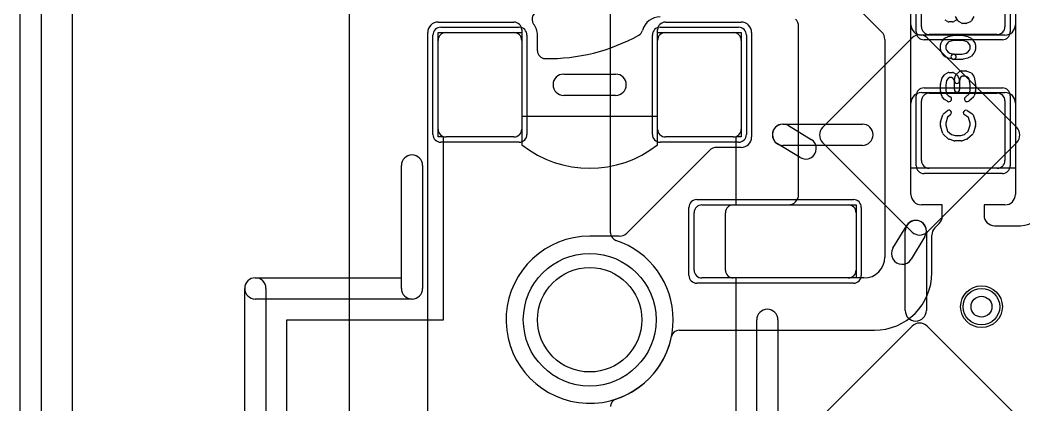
# Model space of a CAD drawing. Extents: x -3.2 to 23.2, y -0.5 to 25.
# Drawn here: x -3.15 to 6.46, y 5.88 to 9.57 of the extents above; entities that cross this region are included whole.
import ezdxf

# ---------------------------------------------------------------- set-up
doc = ezdxf.new("R2010")
doc.units = 0
for name, color, linetype in [('Hole', 1, 'CONTINUOUS'), ('L1', 3, 'CONTINUOUS'), ('L4', 3, 'CONTINUOUS'), ('MetalMask-A', 176, 'CONTINUOUS'), ('Outline', 7, 'CONTINUOUS'), ('PartsArea-A', 111, 'CONTINUOUS'), ('PartsArea-B', 111, 'CONTINUOUS'), ('PartsSilk-A', 221, 'CONTINUOUS'), ('PartsSilk-B', 221, 'CONTINUOUS'), ('Resist-A', 2, 'CONTINUOUS'), ('Resist-B', 2, 'CONTINUOUS'), ('Silk-A', 140, 'CONTINUOUS'), ('Silk-B', 140, 'CONTINUOUS')]:
    doc.layers.add(name, color=color, linetype=linetype)

msp = doc.modelspace()

# ---------------------------------------------------------------- linework, layer by layer
at = {"layer": 'Hole'}
for centre, radius in [((2.3, 6.7), 0.5), ((6.05, 6.825), 0.1)]:
    msp.add_circle(centre, radius, dxfattribs=at)
at = {"layer": 'L1'}
for p, q in [((5.375, 9.525), (5.375, 10.4)), ((6.375, 10.4), (6.375, 9.525)), ((4.22929, 10.32071), (5.09571, 9.45429)), ((5.475, 9.505), (5.475, 10.075)), ((6.275, 10.075), (6.275, 9.505)), ((0.85, 9.55), (1.575, 9.55)), ((3.025, 9.55), (3.75, 9.55)), ((0.75, 0.95), (0.75, 9.45)), ((0.925, 9.45), (1.575, 9.45)), ((1.65, 9.475), (1.65, 8.37539)), ((2.95, 8.37538), (2.95, 9.475)), ((3.025, 9.45), (3.675, 9.45)), ((3.85, 9.45), (3.85, 8.45)), ((4.3, 7.9), (4.3, 9.50858)), ((6.275, 9.425), (5.475, 9.425)), ((6.2, 9.43), (5.55, 9.43)), ((0.85, 8.525), (0.85, 9.375)), ((1.65, 9.375), (1.65, 8.525)), ((2.95, 8.525), (2.95, 9.375)), ((3.75, 9.375), (3.75, 8.525)), ((5.125, 9.38358), (5.125, 7.3)), ((5.475, 8.875), (6.275, 8.875)), ((5.55, 8.87), (6.2, 8.87)), ((5.375, 7.9), (5.375, 8.775)), ((5.475, 8.225), (5.475, 8.795)), ((6.275, 8.795), (6.275, 8.225)), ((6.375, 8.775), (6.375, 7.9)), ((1.575, 8.45), (0.925, 8.45)), ((3.675, 8.45), (3.025, 8.45)), ((3.44571, 8.32071), (2.65433, 7.52933)), ((3.75, 8.35), (3.51642, 8.35)), ((6.2, 8.15), (5.55, 8.15)), ((3.375, 7.8), (4.775, 7.8)), ((3.67497, 7.8), (4.2, 7.8)), ((5.675, 7.8), (5.475, 7.8)), ((5.675, 7.69142), (5.675, 7.8)), ((6.275, 7.8), (6.075, 7.8)), ((6.075, 7.8), (6.075, 7.7)), ((3.3, 7.175), (3.3, 7.725)), ((3.6, 7.17497), (3.6, 7.72503)), ((4.85, 7.725), (4.85, 7.175)), ((5.60429, 7.57929), (5.64571, 7.62071)), ((6.175, 7.6), (6.425, 7.6)), ((2.58362, 7.50004), (2.29999, 7.50004)), ((5.575, 7.15), (5.575, 7.50858)), ((4.775, 7.1), (3.375, 7.1)), ((4.925, 7.1), (3.67497, 7.1)), ((3.15734, 6.6), (5.025, 6.6))]:
    msp.add_line(p, q, dxfattribs=at)
msp.add_circle((6.05, 6.825), 0.2, dxfattribs=at)
for centre, radius, start, end in [((0.85, 9.45), 0.1, 90, 180), ((1.575, 9.475), 0.075, 0, 90), ((3.025, 9.475), 0.075, 90, 180), ((3.75, 9.45), 0.1, 0, 90), ((4.2, 9.50858), 0.1, 0, 45), ((5.475, 9.525), 0.1, 180, -90), ((6.275, 9.525), 0.1, -90, 0), ((0.925, 9.375), 0.075, 90, 180), ((1.575, 9.375), 0.075, 0, 90), ((3.025, 9.375), 0.075, 90, 180), ((3.675, 9.375), 0.075, 0, 90), ((5.025, 9.38358), 0.1, 0, 45), ((5.55, 9.505), 0.075, 180, -90), ((6.2, 9.505), 0.075, -90, 0), ((5.475, 8.775), 0.1, 90, 180), ((5.55, 8.795), 0.075, 90, 180), ((6.2, 8.795), 0.075, 0, 90), ((6.275, 8.775), 0.1, 0, 90), ((0.925, 8.525), 0.075, 180, -90), ((1.575, 8.525), 0.075, -90, 0), ((3.025, 8.525), 0.075, 180, -90), ((3.675, 8.525), 0.075, -90, 0), ((2.30001, 9.20002), 1.05001, -128.246749, -51.754446), ((3.75, 8.45), 0.1, -90, 0), ((3.51642, 8.25), 0.1, 90, 135), ((5.55, 8.225), 0.075, 180, -90), ((6.2, 8.225), 0.075, -90, 0), ((4.2, 7.9), 0.1, -90, 0), ((5.475, 7.9), 0.1, 180, -90), ((6.275, 7.9), 0.1, -90, 0), ((3.375, 7.725), 0.075, 90, 180), ((3.67497, 7.72503), 0.07497, 90, 180), ((4.775, 7.725), 0.075, 0, 90), ((6.425, 7.8), 0.2, -90, 0), ((5.575, 7.69142), 0.1, -45, 0), ((6.175, 7.7), 0.1, 180, -90), ((2.29999, 6.69999), 0.80005, 90, -11.534091), ((2.58362, 7.60004), 0.1, -90, -45), ((5.675, 7.50858), 0.1, 135, 180), ((4.925, 7.3), 0.2, -90, 0), ((3.375, 7.175), 0.075, 180, -90), ((3.67497, 7.17497), 0.07497, 180, -90), ((4.775, 7.175), 0.075, -90, 0), ((5.025, 7.15), 0.55, -90, 0), ((3.15734, 6.52503), 0.07497, 90, 168.466755)]:
    msp.add_arc(centre, radius, start, end, dxfattribs=at)
at = {"layer": 'L4'}
for p, q in [((2.5, 7.53068), (2.5, 9.7897)), ((5.38763, 9.3985), (4.52904, 8.53991)), ((6.38762, 8.53991), (5.52903, 9.3985)), ((4.52904, 8.39849), (5.38762, 7.53991)), ((5.52904, 7.53991), (6.38762, 8.39849)), ((5.38763, 6.6385), (4.52904, 5.77991)), ((6.38762, 5.77991), (5.52903, 6.6385))]:
    msp.add_line(p, q, dxfattribs=at)
msp.add_circle((6.05, 6.825), 0.2, dxfattribs=at)
for centre, radius, start, end in [((5.45833, 9.3278), 0.09998, 45, 135), ((4.59975, 8.4692), 0.1, 135, -135), ((6.31691, 8.4692), 0.1, -45, 45), ((2.57497, 7.53068), 0.07497, 180, -108.316524), ((5.45833, 7.61062), 0.1, -135, -45), ((2.3, 6.7), 0.80004, -71.684628, 71.684628), ((5.45833, 6.5678), 0.09998, 45, 135), ((2.57497, 5.86932), 0.07497, 108.316524, 180)]:
    msp.add_arc(centre, radius, start, end, dxfattribs=at)
at = {"layer": 'MetalMask-A'}
for p, q in [((5.475, 9.505), (5.475, 10.075)), ((6.275, 10.075), (6.275, 9.505)), ((0.925, 9.45), (1.575, 9.45)), ((3.025, 9.45), (3.675, 9.45)), ((6.2, 9.43), (5.55, 9.43)), ((0.85, 8.525), (0.85, 9.375)), ((1.65, 9.375), (1.65, 8.525)), ((2.95, 8.525), (2.95, 9.375)), ((3.75, 9.375), (3.75, 8.525)), ((5.55, 8.87), (6.2, 8.87)), ((5.475, 8.225), (5.475, 8.795)), ((6.275, 8.795), (6.275, 8.225)), ((1.575, 8.45), (0.925, 8.45)), ((3.675, 8.45), (3.025, 8.45)), ((6.2, 8.15), (5.55, 8.15)), ((3.375, 7.8), (4.775, 7.8)), ((3.3, 7.175), (3.3, 7.725)), ((4.85, 7.725), (4.85, 7.175)), ((4.775, 7.1), (3.375, 7.1))]:
    msp.add_line(p, q, dxfattribs=at)
for centre, start, end in [((0.925, 9.375), 90, 180), ((1.575, 9.375), 0, 90), ((3.025, 9.375), 90, 180), ((3.675, 9.375), 0, 90), ((5.55, 9.505), 180, -90), ((6.2, 9.505), -90, 0), ((5.55, 8.795), 90, 180), ((6.2, 8.795), 0, 90), ((0.925, 8.525), 180, -90), ((1.575, 8.525), -90, 0), ((3.025, 8.525), 180, -90), ((3.675, 8.525), -90, 0), ((5.55, 8.225), 180, -90), ((6.2, 8.225), -90, 0), ((3.375, 7.725), 90, 180), ((4.775, 7.725), 0, 90), ((3.375, 7.175), 180, -90), ((4.775, 7.175), -90, 0)]:
    msp.add_arc(centre, 0.075, start, end, dxfattribs=at)
at = {"layer": 'Outline'}
msp.add_line((0, 1), (0, 20), dxfattribs=at)
at = {"layer": 'PartsArea-A'}
for p, q in [((5.375, 8.15), (5.375, 10.15)), ((6.375, 10.15), (6.375, 8.15)), ((0.85, 8.45), (0.85, 9.45)), ((0.85, 9.45), (1.65, 9.45)), ((1.65, 9.45), (1.65, 8.65)), ((2.95, 8.65), (2.95, 9.45)), ((2.95, 9.45), (3.75, 9.45)), ((3.75, 9.45), (3.75, 8.45)), ((1.65, 8.65), (2.95, 8.65)), ((0.9, 8.45), (0.85, 8.45)), ((0.9, 6.7), (0.9, 8.45)), ((3.75, 8.45), (3.7, 8.45)), ((3.7, 8.45), (3.7, 7.8)), ((6.375, 8.15), (5.375, 8.15)), ((3.7, 7.8), (4.85, 7.8)), ((4.85, 7.8), (4.85, 7.1)), ((4.85, 7.1), (3.7, 7.1)), ((3.7, 7.1), (3.7, 4.8)), ((-0.6, 6.7), (0.9, 6.7)), ((-0.6, 3.7), (-0.6, 6.7))]:
    msp.add_line(p, q, dxfattribs=at)
at = {"layer": 'PartsArea-B'}
msp.add_line((-2.65, 0.2), (-2.65, 23.8), dxfattribs=at)
at = {"layer": 'PartsSilk-A'}
for p, q in [((5.72471, 9.55519), (5.70249, 9.56908)), ((5.7713, 9.55139), (5.73796, 9.55139)), ((5.80677, 9.56908), (5.78455, 9.55519)), ((5.82366, 9.56399), (5.80144, 9.60288)), ((5.85434, 9.5413), (5.83212, 9.55519)), ((5.90093, 9.5375), (5.86759, 9.5375)), ((5.94388, 9.55331), (5.91055, 9.53942)), ((5.97819, 9.60288), (5.95597, 9.56399)), ((5.7319, 9.41175), (5.77635, 9.42286)), ((5.78241, 9.42361), (5.86759, 9.42361)), ((5.87365, 9.42286), (5.9181, 9.41175)), ((5.65741, 9.2875), (5.65741, 9.33194)), ((5.6607, 9.34434), (5.67181, 9.36379)), ((5.67483, 9.368), (5.69705, 9.393)), ((5.70456, 9.39875), (5.72678, 9.40986)), ((5.71394, 9.33673), (5.70741, 9.3253)), ((5.70741, 9.3253), (5.70741, 9.2934)), ((5.73123, 9.35618), (5.71394, 9.33673)), ((5.74669, 9.36391), (5.73123, 9.35618)), ((5.78549, 9.37361), (5.74669, 9.36391)), ((5.86451, 9.37361), (5.78549, 9.37361)), ((5.90331, 9.36391), (5.86451, 9.37361)), ((5.91877, 9.35618), (5.90331, 9.36391)), ((5.93606, 9.33673), (5.91877, 9.35618)), ((5.92322, 9.40986), (5.94544, 9.39875)), ((5.94259, 9.3253), (5.93606, 9.33673)), ((5.94259, 9.2934), (5.94259, 9.3253)), ((5.95295, 9.393), (5.97517, 9.368)), ((5.97819, 9.36379), (5.9893, 9.34434)), ((5.99259, 9.33194), (5.99259, 9.2875)), ((5.67116, 9.2541), (5.66005, 9.27632)), ((5.69705, 9.22367), (5.67483, 9.24867)), ((5.70741, 9.2934), (5.7144, 9.27942)), ((5.7144, 9.27942), (5.73123, 9.26049)), ((5.73123, 9.26049), (5.74669, 9.25276)), ((5.74669, 9.25276), (5.78847, 9.24231)), ((5.78241, 9.24306), (5.86451, 9.24306)), ((5.86451, 9.24306), (5.90331, 9.25276)), ((5.90331, 9.25276), (5.91877, 9.26049)), ((5.91877, 9.26049), (5.9356, 9.27942)), ((5.9356, 9.27942), (5.94259, 9.2934)), ((5.97517, 9.24867), (5.95295, 9.22367)), ((5.98995, 9.27632), (5.97884, 9.2541)), ((5.72678, 9.20681), (5.70456, 9.21792)), ((5.77635, 9.19381), (5.7319, 9.20492)), ((5.86759, 9.19306), (5.78241, 9.19306)), ((5.9181, 9.20492), (5.87365, 9.19381)), ((5.94544, 9.21792), (5.92322, 9.20681)), ((2.0516, 9.0516), (2.5484, 9.0516)), ((5.674, 9.01701), (5.69622, 9.04479)), ((5.70249, 9.05037), (5.72471, 9.06426)), ((5.73796, 9.06806), (5.7713, 9.06806)), ((5.78455, 9.06426), (5.80677, 9.05037)), ((5.79113, 8.99188), (5.79854, 9.03355)), ((5.80715, 9.04838), (5.84048, 9.07615)), ((5.8112, 9.04685), (5.82231, 9.03574)), ((5.86553, 9.03194), (5.84617, 9.01581)), ((5.85648, 9.08194), (5.90093, 9.08194)), ((5.89593, 9.03194), (5.86553, 9.03194)), ((5.91937, 9.02218), (5.89593, 9.03194)), ((5.91054, 9.08002), (5.94387, 9.06614)), ((5.95295, 9.05967), (5.97517, 9.03467)), ((5.65741, 8.89306), (5.65741, 8.94861)), ((5.65795, 8.95376), (5.66906, 9.00654)), ((5.71676, 8.99042), (5.70741, 8.94601)), ((5.70741, 8.94601), (5.70741, 8.89634)), ((5.7326, 9.01023), (5.71676, 8.99042)), ((5.74513, 9.01806), (5.7326, 9.01023)), ((5.76413, 9.01806), (5.74513, 9.01806)), ((5.77785, 9.00948), (5.76413, 9.01806)), ((5.78303, 9.0043), (5.77785, 9.00948)), ((5.79074, 8.9831), (5.78303, 9.0043)), ((5.79074, 8.90417), (5.79074, 8.9831)), ((5.82813, 9.0266), (5.83924, 8.99604)), ((5.84617, 9.01581), (5.84035, 8.98312)), ((5.84074, 8.9875), (5.84074, 8.90417)), ((5.93295, 9.00691), (5.91937, 9.02218)), ((5.94259, 8.94662), (5.93295, 9.00691)), ((5.94259, 8.89634), (5.94259, 8.94662)), ((5.98117, 9.02201), (5.99228, 8.95256)), ((5.99259, 8.94861), (5.99259, 8.89306)), ((2.5484, 8.8484), (2.0516, 8.8484)), ((5.66936, 8.84495), (5.65825, 8.88662)), ((5.70741, 8.89634), (5.71615, 8.86356)), ((5.71615, 8.86356), (5.73204, 8.84568)), ((5.73204, 8.84568), (5.75121, 8.8337)), ((5.89558, 8.83131), (5.93429, 8.86519)), ((5.93429, 8.86519), (5.94259, 8.89634)), ((5.99175, 8.88662), (5.98064, 8.84495)), ((5.69705, 8.80978), (5.67483, 8.83478)), ((5.72471, 8.7913), (5.70249, 8.80519)), ((5.97294, 8.83258), (5.9285, 8.79369)), ((5.65869, 8.5954), (5.68091, 8.66207)), ((5.68863, 8.67338), (5.72196, 8.70115)), ((5.75396, 8.66273), (5.7261, 8.63952)), ((5.9245, 8.63773), (5.88768, 8.66074)), ((5.91418, 8.70314), (5.95862, 8.67537)), ((5.96909, 8.66207), (5.99131, 8.5954)), ((4.15035, 8.57293), (4.91108, 8.57293)), ((4.20292, 8.55827), (4.42027, 8.42686)), ((5.65741, 8.55972), (5.65741, 8.5875)), ((5.68082, 8.48266), (5.6586, 8.5521)), ((5.7261, 8.63952), (5.70741, 8.58344)), ((5.70741, 8.58344), (5.70741, 8.56362)), ((5.70741, 8.56362), (5.72632, 8.50452)), ((5.92368, 8.50452), (5.94259, 8.56362)), ((5.94259, 8.58344), (5.9245, 8.63773)), ((5.94259, 8.56362), (5.94259, 8.58344)), ((5.9914, 8.5521), (5.96918, 8.48266)), ((5.99259, 8.5875), (5.99259, 8.55972)), ((5.73261, 8.43258), (5.68817, 8.47147)), ((5.72632, 8.50452), (5.76156, 8.47368)), ((5.76156, 8.47368), (5.79734, 8.4625)), ((5.79734, 8.4625), (5.85266, 8.4625)), ((5.85266, 8.4625), (5.88844, 8.47368)), ((5.88844, 8.47368), (5.92368, 8.50452)), ((5.96183, 8.47147), (5.91739, 8.43258)), ((4.31513, 8.25298), (4.09778, 8.38439)), ((4.91108, 8.36973), (4.15035, 8.36973)), ((5.78606, 8.41364), (5.74161, 8.42753)), ((5.85648, 8.4125), (5.79352, 8.4125)), ((5.90839, 8.42753), (5.86394, 8.41364)), ((0.4984, 7.1016), (0.4984, 8.1764)), ((0.7016, 8.1764), (0.7016, 7)), ((-0.9, 7.1016), (0.4984, 7.1016)), ((-1.0016, 3.4), (-1.0016, 7)), ((-0.7984, 7), (-0.7984, 3.5016)), ((0.6, 6.8984), (-0.9, 6.8984)), ((3.8984, 5.2016), (3.8984, 6.6984)), ((4.1016, 6.6984), (4.1016, 5.2016))]:
    msp.add_line(p, q, dxfattribs=at)
for centre, radius, start, end in [((5.73796, 9.57639), 0.025, -122.005383, -90), ((5.7713, 9.57639), 0.025, -90, -57.994617), ((5.84537, 9.57639), 0.025, -150.266489, -122.010019), ((5.86759, 9.5625), 0.025, -122.005383, -90), ((5.90093, 9.5625), 0.025, -90, -67.376473), ((5.93426, 9.57639), 0.025, -67.373085, -29.741708), ((5.78241, 9.39861), 0.025, 90, 104.030684), ((5.86759, 9.39861), 0.025, 75.969316, 90), ((5.68241, 9.33194), 0.025, 150.266489, 180), ((5.69352, 9.35139), 0.025, 138.372169, 150.266489), ((5.71574, 9.37639), 0.025, 116.565051, 138.37217), ((5.73796, 9.3875), 0.025, 104.030684, 116.565051), ((5.91204, 9.3875), 0.025, 63.434949, 75.969316), ((5.93426, 9.37639), 0.025, 41.627831, 63.434949), ((5.95648, 9.35139), 0.025, 29.733511, 41.62783), ((5.96759, 9.33194), 0.025, 0, 29.733511), ((5.68241, 9.2875), 0.025, 180, -153.434949), ((5.69352, 9.26528), 0.025, -153.434949, -138.37217), ((5.71574, 9.24028), 0.025, -138.372169, -116.565051), ((5.78241, 9.21806), 0.025, 90, -90), ((5.78241, 9.21806), 0.025, -104.030684, 75.96679), ((5.93426, 9.24028), 0.025, -63.434949, -41.62783), ((5.95648, 9.26528), 0.025, -41.627831, -26.565051), ((5.96759, 9.2875), 0.025, -26.565051, 0), ((5.73796, 9.22917), 0.025, -116.565051, -104.030684), ((5.86759, 9.21806), 0.025, -90, -75.969316), ((5.91204, 9.22917), 0.025, -75.969316, -63.434949), ((2.0516, 8.95), 0.1016, 90, -90), ((2.5484, 8.95), 0.1016, -90, 90), ((5.71574, 9.02917), 0.025, 122.005383, 141.345223), ((5.73796, 9.04306), 0.025, 90, 122.010019), ((5.7713, 9.04306), 0.025, 57.994617, 90), ((5.82315, 9.02917), 0.025, 129.790899, 169.916736), ((5.79352, 9.02917), 0.025, 45, 57.989981), ((5.80463, 9.01806), 0.025, 19.97136, 45), ((5.85648, 9.05694), 0.025, 90, 129.800498), ((5.90093, 9.05694), 0.025, 67.394238, 90), ((5.93426, 9.04306), 0.025, 41.627831, 67.391122), ((5.95648, 9.01806), 0.025, 9.089372, 41.630694), ((5.68241, 8.94861), 0.025, 168.110161, 180), ((5.69352, 9.00139), 0.025, 141.333033, 168.112983), ((5.81574, 8.9875), 0.025, 169.908369, -10.083264), ((5.81574, 8.9875), 0.025, 0, 19.97859), ((5.96759, 8.94861), 0.025, 0, 9.088668), ((5.68241, 8.89306), 0.025, 180, -165.07115), ((5.69352, 8.85139), 0.025, -165.074487, -138.369306), ((5.81574, 8.90417), 0.025, 180, 0), ((5.95648, 8.85139), 0.025, -48.811918, -14.92885), ((5.96759, 8.89306), 0.025, -14.925513, 0), ((5.71574, 8.82639), 0.025, -138.372169, -122.010019), ((5.73796, 8.8125), 0.025, -122.005383, 57.989981), ((5.91204, 8.8125), 0.025, 131.188082, -48.810424), ((5.70463, 8.65417), 0.025, 129.790899, 161.579545), ((5.73796, 8.68194), 0.025, -50.209101, 129.800498), ((5.90093, 8.68194), 0.025, 57.994617, -122.000747), ((5.94537, 8.65417), 0.025, 18.420455, 57.994617), ((4.15035, 8.47133), 0.1016, 58.83991, -121.157195), ((4.15035, 8.47133), 0.1016, 90, -90), ((4.91108, 8.47133), 0.1016, -90, 90), ((5.68241, 8.5875), 0.025, 161.579545, 180), ((5.68241, 8.55972), 0.025, 180, -162.253582), ((5.96759, 8.5875), 0.025, 0, 18.420455), ((5.96759, 8.55972), 0.025, -17.746418, 0), ((5.70463, 8.49028), 0.025, -162.253582, -131.188082), ((5.94537, 8.49028), 0.025, -48.811918, -17.746418), ((4.3677, 8.33992), 0.1016, -121.16009, 58.842805), ((5.74907, 8.45139), 0.025, -131.188082, -107.362228), ((5.79352, 8.4375), 0.025, -107.362228, -90), ((5.85648, 8.4375), 0.025, -90, -72.637772), ((5.90093, 8.45139), 0.025, -72.637772, -48.811918), ((0.6, 8.1764), 0.1016, 0, 180), ((-0.9, 7), 0.1016, 90, -90), ((-0.9, 7), 0.1016, 0, 180), ((0.6, 7), 0.1016, -90, 0), ((4, 6.6984), 0.1016, 0, 180)]:
    msp.add_arc(centre, radius, start, end, dxfattribs=at)
at = {"layer": 'PartsSilk-B'}
for p, q in [((-3.1516, 4.8), (-3.1516, 15.8)), ((-2.9484, 15.6984), (-2.9484, 4.9016))]:
    msp.add_line(p, q, dxfattribs=at)
at = {"layer": 'Resist-A'}
for p, q in [((5.425, 9.455), (5.425, 10.125)), ((6.325, 10.125), (6.325, 9.455)), ((0.8, 8.475), (0.8, 9.425)), ((0.875, 9.5), (1.625, 9.5)), ((1.7, 9.425), (1.7, 8.475)), ((2.9, 8.475), (2.9, 9.425)), ((2.975, 9.5), (3.725, 9.5)), ((3.8, 9.425), (3.8, 8.475)), ((6.25, 9.38), (5.5, 9.38)), ((5.425, 8.175), (5.425, 8.845)), ((5.5, 8.92), (6.25, 8.92)), ((6.325, 8.845), (6.325, 8.175)), ((1.625, 8.4), (0.875, 8.4)), ((3.725, 8.4), (2.975, 8.4)), ((6.25, 8.1), (5.5, 8.1)), ((3.325, 7.85), (4.825, 7.85)), ((3.25, 7.125), (3.25, 7.775)), ((4.9, 7.775), (4.9, 7.125)), ((4.825, 7.05), (3.325, 7.05))]:
    msp.add_line(p, q, dxfattribs=at)
for centre, radius in [((2.3, 6.7), 0.635), ((6.05, 6.825), 0.175)]:
    msp.add_circle(centre, radius, dxfattribs=at)
for centre, start, end in [((0.875, 9.425), 90, 180), ((1.625, 9.425), 0, 90), ((2.975, 9.425), 90, 180), ((3.725, 9.425), 0, 90), ((5.5, 9.455), 180, -90), ((6.25, 9.455), -90, 0), ((5.5, 8.845), 90, 180), ((6.25, 8.845), 0, 90), ((0.875, 8.475), 180, -90), ((1.625, 8.475), -90, 0), ((2.975, 8.475), 180, -90), ((3.725, 8.475), -90, 0), ((5.5, 8.175), 180, -90), ((6.25, 8.175), -90, 0), ((3.325, 7.775), 90, 180), ((4.825, 7.775), 0, 90), ((3.325, 7.125), 180, -90), ((4.825, 7.125), -90, 0)]:
    msp.add_arc(centre, 0.075, start, end, dxfattribs=at)
at = {"layer": 'Resist-B'}
for centre, radius in [((2.3, 6.7), 0.635), ((6.05, 6.825), 0.175)]:
    msp.add_circle(centre, radius, dxfattribs=at)
at = {"layer": 'Silk-A'}
for p, q in [((1.8, 9.27518), (1.8, 9.425)), ((2.0516, 9.0516), (2.5484, 9.0516)), ((2.5484, 8.8484), (2.0516, 8.8484)), ((0.4984, 7), (0.4984, 8.1764)), ((0.7016, 8.1764), (0.7016, 7)), ((5.20298, 7.38487), (5.33439, 7.60222)), ((5.31973, 6.78892), (5.31973, 7.54965)), ((5.50827, 7.49708), (5.37686, 7.27973)), ((5.52293, 7.54965), (5.52293, 6.78892)), ((3.8984, 5.2016), (3.8984, 6.6984)), ((4.1016, 6.6984), (4.1016, 5.2016))]:
    msp.add_line(p, q, dxfattribs=at)
for centre, radius, start, end in [((1.82344, 9.57706), 0.075, 86.919756, -142.535744), ((1.625, 9.425), 0.175, 0, 37.461196), ((2.975, 9.425), 0.175, 90, 164.987809), ((1.9, 11), 1.8, -90.8305, -61.10499), ((2.73353, 9.48975), 0.075, -61.104192, -15.007203), ((1.875, 9.27518), 0.075, 180, -90.832751), ((2.0516, 8.95), 0.1016, 90, -90), ((2.5484, 8.95), 0.1016, -90, 90), ((0.6, 8.1764), 0.1016, 0, 180), ((5.42133, 7.54965), 0.1016, 0, 180), ((5.42133, 7.54965), 0.1016, -31.16009, 148.842805), ((5.28992, 7.3323), 0.1016, 148.83991, -31.157195), ((0.6, 7), 0.1016, 180, 0), ((4, 6.6984), 0.1016, 0, 180), ((5.42133, 6.78892), 0.1016, 180, 0)]:
    msp.add_arc(centre, radius, start, end, dxfattribs=at)
at = {"layer": 'Silk-B'}
for p, q in [((-3.1516, 4.8), (-3.1516, 15.8)), ((-2.9484, 15.6984), (-2.9484, 4.9016))]:
    msp.add_line(p, q, dxfattribs=at)

doc.saveas('drawing.dxf')
